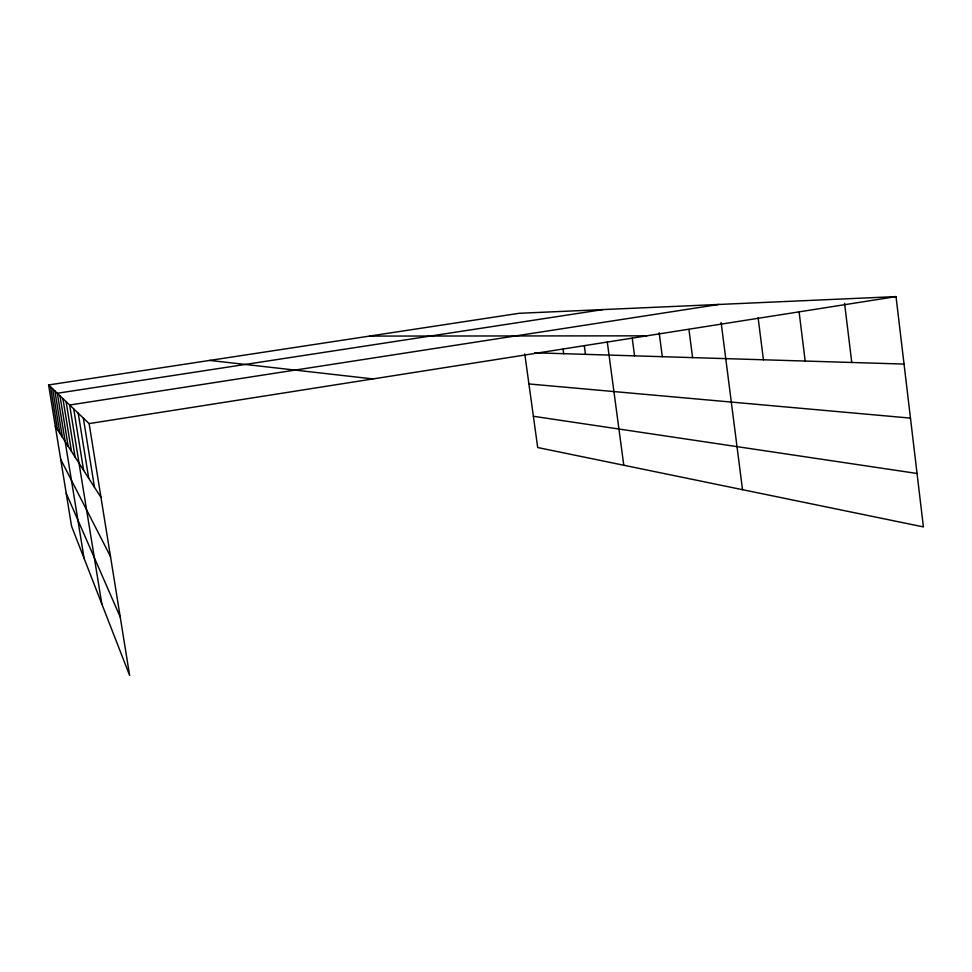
<?xml version="1.0" encoding="UTF-8"?>
<svg xmlns="http://www.w3.org/2000/svg" width="972" height="972" viewBox="0 0 972 972"><rect width="100%" height="100%" fill="white"/><g stroke="black" fill="none" stroke-linecap="round" stroke-linejoin="round"><path stroke-width="1.46" d="M896.026 296.606L519.157 313.3L48.6 384.948L89.12 423.598L896.026 296.606L923.4 526.909L537.698 447.533L524.783 353.99M718.83 304.455L69.644 405.02L101.793 603.916M602.956 309.582L57.324 393.259L84.114 558.463M369.554 336.081L646.745 335.838M534.722 352.8L904.045 364.075M528.914 383.952L910.472 418.106M209.673 360.418L372.969 378.922M533.373 416.271L917.046 473.473M55.307 426.198L101.003 497.433M60.689 459.319L110.504 556.519M66.218 493.314L120.224 617.026M66.108 401.643L75.075 457.01M62.913 398.593L71.454 451.373M59.985 395.811L68.162 446.245M54.869 390.926L62.39 437.242M52.622 388.776L59.839 433.269M50.532 386.783L57.482 429.6M48.6 384.948L71.564 526.204L129.616 675.394L89.12 423.598M83.337 418.069L94.478 487.251M78.222 413.197L88.719 478.297M73.702 408.884L83.616 470.339M563.055 349.167L563.675 353.687M584.293 345.607L585.484 354.343M607.269 341.865L623.781 465.248M659.174 332.716L662.309 356.688M632.213 338.074L634.558 355.849M688.954 329.544L692.586 357.623M721.139 322.51L742.511 489.681M758.124 317.795L763.421 359.774M799.045 311.477L805.181 361.049M844.583 303.337L851.764 362.471"/></g></svg>
